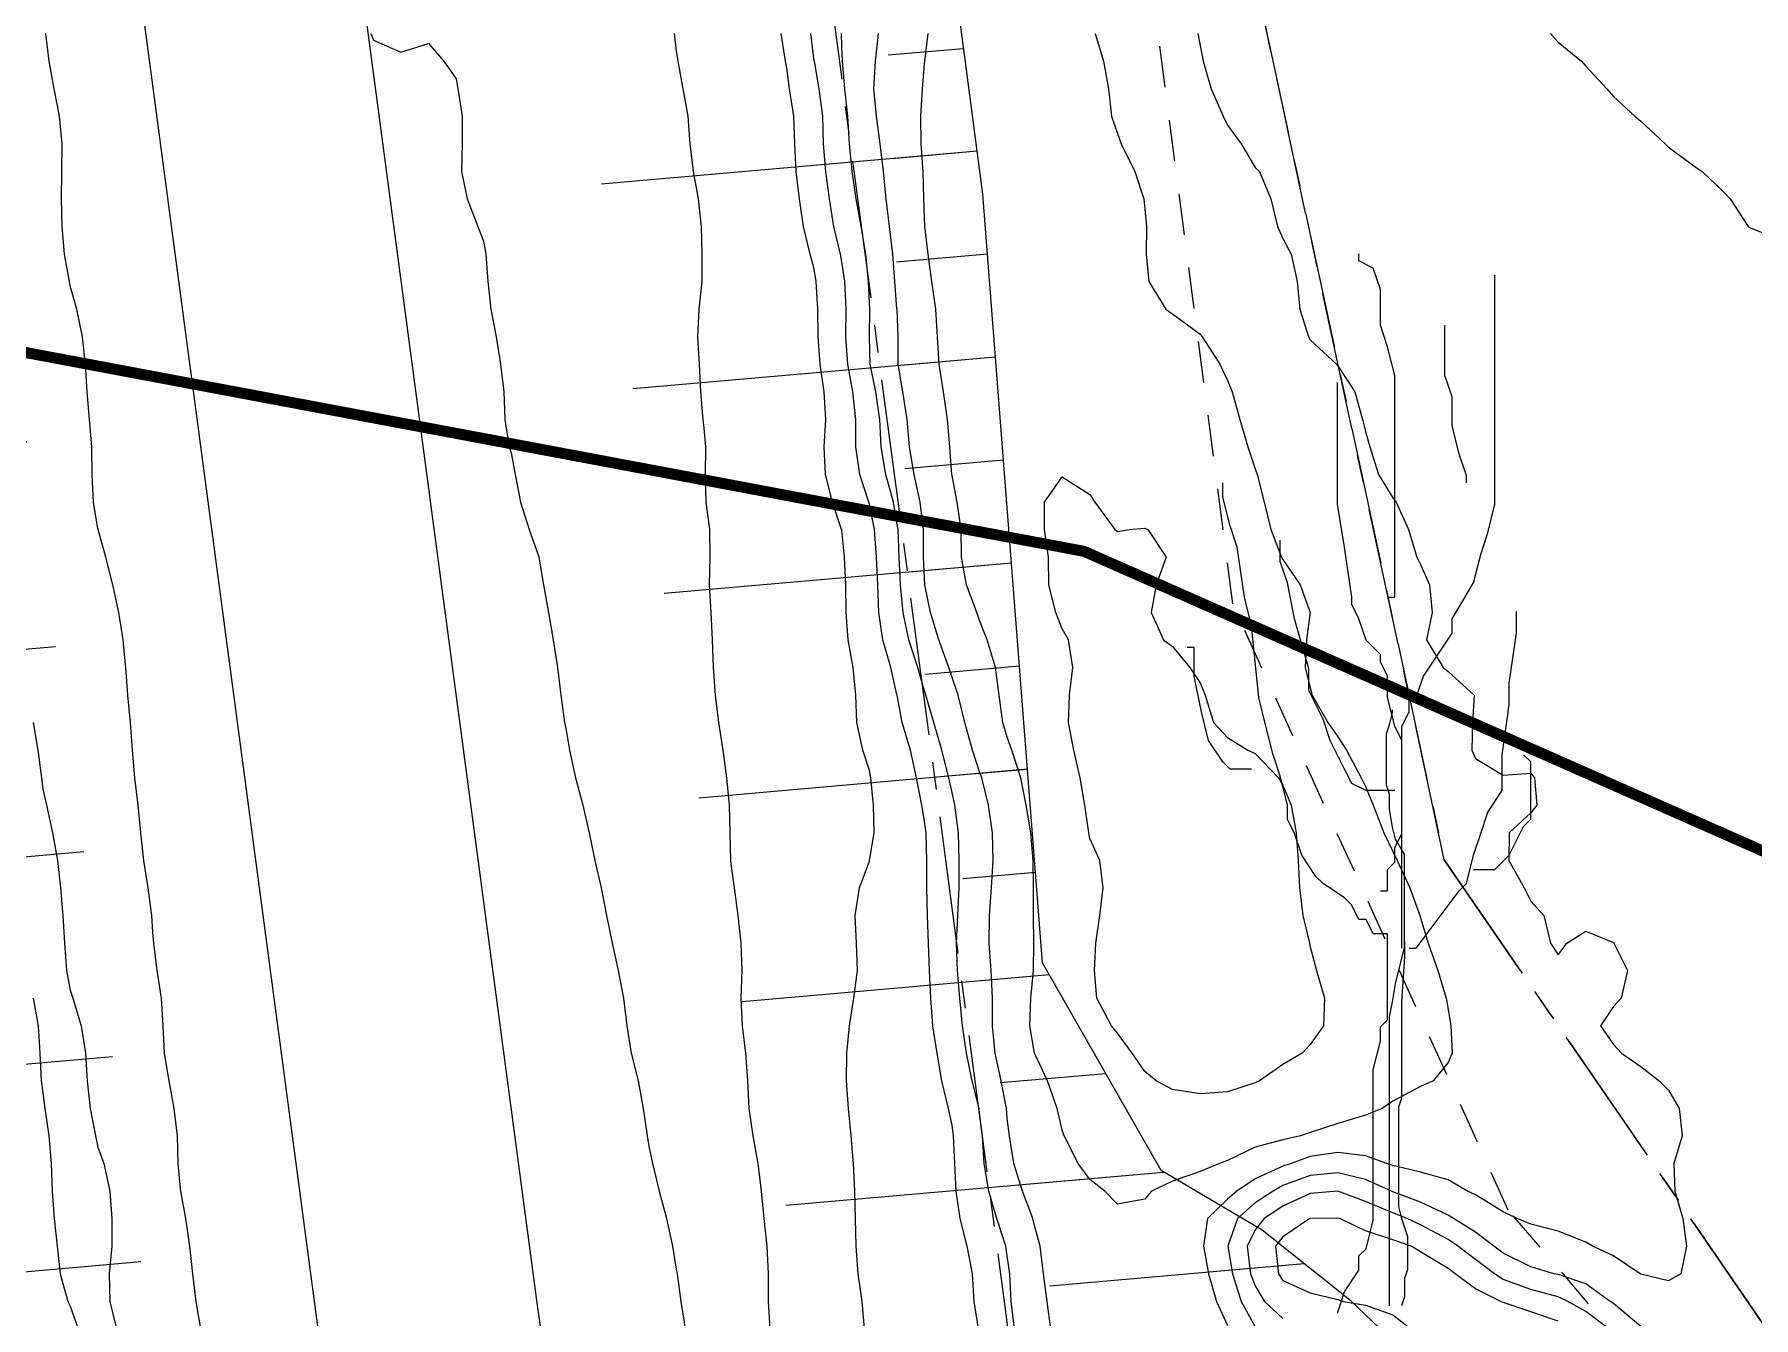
# Model space of a CAD drawing. Header units: centimetres. Extents: x 0 to 642158, y -847 to 649707.
# Drawn here: x 617123.1 to 617154.29, y 621100.95 to 621124.24 of the extents above; entities that cross this region are included whole.
import ezdxf

# ---------------------------------------------------------------- set-up
doc = ezdxf.new("R2010")
doc.units = ezdxf.units.CM
doc.header["$MEASUREMENT"] = 0
doc.linetypes.add('CENTERX2', pattern=[4, 2.5, -0.5, 0.5, -0.5])
doc.linetypes.add('JIS_02_0.7', pattern=[1.35, 0.75, -0.6])
for name, color, linetype, lineweight in [('MEV_environnement_V', 7, 'Continuous', 20), ('MEV_layout inondation', 5, 'Continuous', 15), ('MEV_schema paysager_V', 7, 'Continuous', 20), ('MEV_vegetal_V', 7, 'Continuous', 25), ('WAL_parcellaire agricole', 7, 'JIS_02_0.7', 25), ('WAL_topographie 0.5', 253, 'Continuous', 20)]:
    doc.layers.add(name, color=color, linetype=linetype, lineweight=lineweight)
doc.layers.add('MEV_schema paysager_Ha', color=7, linetype='Continuous', lineweight=25, transparency=0.13)
doc.layers.add('SPW_parcellaire cadastral', color=7, linetype='CENTERX2', lineweight=25, true_color=0xff0542)
doc.linetypes.add('TRACKS', pattern='A,0.15,[130,ltypeshp.shx,S=0.25,R=0,X=0,Y=0],0.15', length=0.3)
picture_1 = doc.add_image_def('image2.png', size_in_pixel=(6614, 11023))

# ---------------------------------------------------------------- blocks, each defined once
blk = doc.blocks.new('legende vegetal')
at = {"layer": 'MEV_vegetal_V'}
for points in [[(617147.555, 621113.83), (617147.685, 621113.83), (617147.685, 621117.856), (617147.555, 621118.376), (617147.426, 621118.766), (617147.426, 621119.415), (617147.296, 621119.804), (617147.036, 621119.934), (617147.036, 621120.064)], [(617147.426, 621108.505), (617147.555, 621108.505), (617147.555, 621108.894), (617147.685, 621109.024), (617147.685, 621109.284), (617147.815, 621109.544), (617147.815, 621111.492), (617147.945, 621111.752), (617147.945, 621112.011), (617148.075, 621112.011), (617148.205, 621112.401), (617148.725, 621113.18), (617148.725, 621113.441), (617149.115, 621114.09), (617149.245, 621114.609), (617149.374, 621114.999), (617149.504, 621115.518), (617149.504, 621119.675)], [(617148.984, 621115.908), (617148.984, 621116.038), (617148.855, 621116.428), (617148.725, 621116.947), (617148.725, 621117.467), (617148.595, 621117.856), (617148.595, 621118.766)], [(617147.815, 621107.466), (617147.815, 621111.232), (617147.685, 621111.492), (617147.555, 621112.011), (617147.555, 621112.401), (617147.426, 621112.661), (617147.426, 621112.791), (617147.165, 621113.051), (617147.036, 621113.441), (617146.906, 621113.7), (617146.906, 621113.83), (617146.776, 621114.739), (617146.646, 621115.518), (617146.646, 621117.727)], [(617146.646, 621100.842), (617146.776, 621101.231), (617147.036, 621101.621), (617147.036, 621101.881), (617147.165, 621102.011), (617147.296, 621102.53), (617147.296, 621105.258), (617147.426, 621105.777), (617147.426, 621106.037), (617147.555, 621106.167), (617147.555, 621107.725), (617147.296, 621107.725), (617147.165, 621107.985), (617147.036, 621107.985), (617146.906, 621108.245), (617146.776, 621108.375), (617146.386, 621108.635), (617146.256, 621108.765), (617145.996, 621109.154), (617145.866, 621109.544), (617145.736, 621109.804), (617145.736, 621110.063), (617145.607, 621110.583), (617145.477, 621110.973), (617145.346, 621111.492), (617145.217, 621112.011), (617145.087, 621113.31), (617144.957, 621113.83), (617144.827, 621114.739), (617144.697, 621115.129), (617144.567, 621115.648), (617144.567, 621115.908)], [(617147.685, 621110.323), (617147.165, 621110.323), (617146.906, 621110.453), (617146.776, 621110.713), (617146.516, 621111.232), (617146.386, 621111.622), (617146.126, 621112.142), (617146.126, 621112.531), (617145.866, 621113.441), (617145.736, 621114.09), (617145.607, 621114.479), (617145.607, 621114.869)], [(617147.945, 621107.466), (617148.075, 621107.466), (617148.855, 621108.505), (617148.984, 621108.635), (617149.115, 621109.154), (617149.245, 621109.544), (617149.374, 621109.934), (617149.634, 621110.323), (617149.634, 621110.973), (617149.764, 621111.882), (617149.764, 621112.272), (617149.894, 621113.18), (617149.894, 621113.57)], [(617145.087, 621110.713), (617144.697, 621110.713), (617144.567, 621110.843), (617144.307, 621111.232), (617144.177, 621111.752), (617144.047, 621112.401), (617144.047, 621112.921), (617143.917, 621112.921)], [(617147.589, 621100.977), (617147.589, 621106.218), (617147.644, 621106.492), (617147.699, 621106.819), (617147.863, 621107.474), (617147.863, 621109.167), (617147.699, 621109.44), (617147.644, 621109.658), (617147.589, 621109.986), (617147.589, 621110.259), (617147.534, 621110.422), (617147.534, 621111.35), (617147.589, 621111.515), (617147.644, 621111.733), (617147.644, 621111.787)], [(617149.115, 621108.894), (617149.504, 621108.894), (617149.634, 621109.024), (617149.764, 621109.154), (617150.024, 621109.674), (617150.154, 621109.804), (617150.154, 621110.843), (617150.024, 621110.973)], [(617147.863, 621107.583), (617147.863, 621107.31), (617147.808, 621106.492), (617147.808, 621104.744), (617147.753, 621104.581), (617147.753, 621102.779), (617147.808, 621102.56), (617147.863, 621102.397), (617147.917, 621102.233), (617147.917, 621101.632), (617147.863, 621101.469), (617147.863, 621101.141), (617147.808, 621100.977)]]:
    blk.add_lwpolyline(points, dxfattribs=at)

msp = doc.modelspace()

# ---------------------------------------------------------------- hatches: boundary and pattern name
at = {"layer": 'MEV_schema paysager_Ha', "transparency": 33554687}
h = msp.add_hatch(dxfattribs=at)
h.set_pattern_fill('ANSI31', color=60, scale=30, angle=320)
h.paths.add_polyline_path([(617169.617, 620973.194), (617165.143, 620997.552), (617163.049, 621011.729), (617162.573, 621023.432), (617161.336, 621028.189), (617160.67, 621031.995), (617159.432, 621036.467), (617156.475, 621053.969), (617156.906, 621060.001), (617157.984, 621066.14), (617158.414, 621069.802), (617158.199, 621075.295), (617157.014, 621080.142), (617155.505, 621084.988), (617154.751, 621088.973), (617151.842, 621094.789), (617149.148, 621099.205), (617146.994, 621101.252), (617145.377, 621102.544), (617143.546, 621103.621), (617141.391, 621107.391), (617140.307, 621121.334), (617138.581, 621134.515), (617137.596, 621148.681), (617137.947, 621158.301), (617138.342, 621166.601), (617137.255, 621176.482), (617136.069, 621187.153), (617134.618, 621206.801), (617133.841, 621215.056), (617132.235, 621238.569), (617131.105, 621276.162), (617130.662, 621320.72), (617129.383, 621365.826), (617128.171, 621391.821), (617126.408, 621441.701), (617124.527, 621449.888), (617124.527, 621453.399), (617124.884, 621455.482), (617126.075, 621456.85), (617127.265, 621458.873), (617127.265, 621461.254), (617125.649, 621473.672), (617125.524, 621482.896), (617125.025, 621497.979), (617124.776, 621519.544), (617124.92, 621540.094), (617125.983, 621565.584), (617126.337, 621580.453), (617126.163, 621598.374), (617127.186, 621608.874), (617130.532, 621615.192), (617131.834, 621617.887), (617134.298, 621627.22), (617135.042, 621631.96), (617135.135, 621640.047), (617136.158, 621649.713), (617136.911, 621670.5), (617129.26, 621649.205), (617124.61, 621628.36), (617120.259, 621606.016), (617117.259, 621583.371), (617115.237, 621541.083), (617114.562, 621520.401), (617115.536, 621487.717), (617112.094, 621474.528), (617111.291, 621462.83), (617115.078, 621434.173), (617114.685, 621412.686), (617116.517, 621383.817), (617118.213, 621359.713), (617121.633, 621297.519), (617122.293, 621280.379), (617124.809, 621252.783), (617126.661, 621222.595), (617125.403, 621211.007), (617126.795, 621190.875), (617128.52, 621169.158), (617130.485, 621161.793), (617131.444, 621155.186), (617130.649, 621150.827), (617132.125, 621142.753), (617132.79, 621125.456), (617134.954, 621111.319), (617137.702, 621098.468), (617139.749, 621087.381), (617141.795, 621083.246), (617143.417, 621082.42), (617144.557, 621081.575), (617145.493, 621080.194), (617145.463, 621077.083), (617144.023, 621074.463), (617144.278, 621071.03), (617145.295, 621066.579), (617147.455, 621053.531), (617147.76, 621048.137), (617148.575, 621044.067), (617151.222, 621037.452), (617151.12, 621031.956), (617151.633, 621023.148), (617154.427, 621011.658), (617158.897, 620988.919), (617162.537, 620970.568), (617168.729, 620939.186), (617182.921, 620879.156), (617188.263, 620855.446), (617193.71, 620854.003), (617187.498, 620892.108), (617176.811, 620939.879)])
h = msp.add_hatch(dxfattribs=at)
h.set_pattern_fill('ANSI31', color=60, scale=15, angle=320)
h.paths.add_polyline_path([(617169.617, 620973.194), (617165.143, 620997.552), (617163.049, 621011.729), (617162.573, 621023.432), (617161.336, 621028.189), (617160.67, 621031.995), (617159.432, 621036.467), (617156.475, 621053.969), (617156.906, 621060.001), (617157.984, 621066.14), (617158.414, 621069.802), (617158.199, 621075.295), (617157.014, 621080.142), (617155.505, 621084.988), (617154.751, 621088.973), (617151.842, 621094.789), (617149.148, 621099.205), (617146.994, 621101.252), (617145.377, 621102.544), (617143.546, 621103.621), (617141.391, 621107.391), (617140.307, 621121.334), (617138.581, 621134.515), (617137.596, 621148.681), (617137.947, 621158.301), (617138.342, 621166.601), (617137.255, 621176.482), (617136.069, 621187.153), (617134.618, 621206.801), (617133.841, 621215.056), (617132.235, 621238.569), (617131.105, 621276.162), (617130.662, 621320.72), (617129.383, 621365.826), (617128.171, 621391.821), (617126.408, 621441.701), (617124.527, 621449.888), (617124.527, 621453.399), (617124.884, 621455.482), (617126.075, 621456.85), (617127.265, 621458.873), (617127.265, 621461.254), (617125.649, 621473.672), (617125.524, 621482.896), (617125.025, 621497.979), (617124.776, 621519.544), (617124.92, 621540.094), (617125.983, 621565.584), (617126.337, 621580.453), (617126.163, 621598.374), (617127.186, 621608.874), (617130.532, 621615.192), (617131.834, 621617.887), (617134.298, 621627.22), (617135.042, 621631.96), (617135.135, 621640.047), (617136.158, 621649.713), (617136.911, 621670.5), (617132.957, 621648.368), (617129.989, 621627.895), (617123.162, 621605.493), (617122.123, 621583.834), (617121.418, 621540.656), (617120.578, 621519.454), (617120.8, 621487.646), (617120.576, 621474.663), (617119.681, 621463.134), (617121.439, 621434.424), (617121.208, 621413.2), (617123.756, 621383.971), (617124.633, 621359.105), (617126.907, 621297.599), (617127.217, 621280.099), (617128.476, 621252.652), (617130.286, 621222.294), (617130.788, 621212.114), (617133.595, 621189.8), (617133.864, 621168.997), (617134.545, 621163.04), (617136.407, 621155.367), (617136.033, 621153.22), (617137.061, 621150.231), (617136.705, 621143.134), (617138.509, 621125.82), (617138.985, 621114.157), (617141.16, 621102.299), (617147.01, 621090.064), (617151.616, 621087.22), (617153.107, 621084.646), (617154.311, 621082.965), (617155.38, 621081.272), (617156.272, 621077.352), (617156.539, 621073.164), (617152.956, 621057.576), (617153.92, 621035.982), (617159.694, 621019.068), (617160.419, 620997.657), (617177.679, 620920.157), (617193.56, 620854.923), (617187.498, 620892.108)])
h = msp.add_hatch(dxfattribs=at)
h.set_pattern_fill('ANSI31', color=60, scale=30, angle=320)
h.paths.add_polyline_path([(617170.419, 620834.567), (617172.651, 620836.166), (617173.767, 620838.36), (617176.52, 620837.394), (617174.806, 620846.341), (617170.861, 620863.855), (617160.166, 620908.624), (617154.776, 620933.562), (617146.673, 620971.647), (617141.556, 621000.514), (617137.768, 621021.34), (617128.09, 621079.063), (617126.156, 621093.864), (617119.316, 621143.104), (617111.792, 621208.391), (617108.156, 621251.964), (617106.162, 621276.436), (617103.961, 621303.676), (617102.134, 621336.288), (617100.135, 621389.845), (617096.516, 621463.981), (617093.32, 621529.296), (617090.317, 621582.148), (617088.875, 621608.789), (617089.552, 621610.434), (617091.584, 621610.24), (617079.838, 621624.63), (617079.15, 621614.869), (617077.224, 621610.745), (617075.161, 621604.283), (617075.024, 621597.272), (617074.199, 621592.185), (617074.199, 621587.785), (617073.373, 621584.761), (617071.723, 621576.1), (617070.554, 621571.223), (617069.004, 621567.237), (617065.792, 621560.483), (617065.459, 621555.39), (617064.352, 621548.747), (617063.248, 621545.861), (617063.538, 621539.763), (617064.894, 621531.341), (617066.831, 621523.888), (617067.993, 621518.758), (617069.311, 621511.094), (617070.285, 621505.466), (617073.425, 621497.132), (617077.756, 621487.932), (617080.679, 621477.434), (617081.545, 621462.498), (617082.024, 621453.112), (617079.891, 621448.421), (617077.757, 621439.358), (617074.131, 621434.987), (617070.825, 621431.469), (617069.438, 621426.671), (617071.018, 621420.988), (617073.27, 621414.516), (617077.07, 621409.311), (617077.914, 621402.699), (617079.322, 621395.946), (617077.774, 621388.912), (617077.028, 621379.272), (617077.18, 621366.49), (617077.637, 621354.926), (617081.138, 621345.34), (617084.667, 621339.141), (617088.419, 621332.55), (617091.943, 621324.141), (617093.489, 621313.549), (617093.991, 621301.308), (617095.095, 621293.181), (617098.226, 621286.522), (617098.599, 621269.214), (617098.32, 621260.56), (617100.919, 621240.097), (617102.163, 621224.304), (617102.661, 621213.61), (617104.31, 621203.418), (617105.03, 621196.058), (617108.853, 621175.666), (617110.452, 621164.481), (617113.761, 621137.233), (617115.569, 621117.477), (617117.489, 621112.22), (617116.988, 621109.132), (617114.316, 621105.794), (617111.985, 621102.229), (617112.056, 621101.1), (617120.765, 621101.771), (617121.63, 621095.928), (617112.376, 621095.304), (617112.524, 621092.145), (617113.883, 621089.004), (617118.105, 621088.839), (617120.775, 621088.744), (617122.967, 621085.98), (617123.825, 621080.262), (617124.207, 621073.973), (617125.553, 621066.79), (617126.9, 621057.169), (617128.055, 621049.377), (617129.783, 621041.532), (617130.994, 621026.347), (617134.207, 621004.931), (617136.145, 620988.525), (617136.031, 620979.069), (617142.374, 620949.543), (617145.918, 620930.208), (617153.153, 620899.212), (617158.672, 620872.657), (617161.08, 620858.212), (617163.85, 620847.016), (617167.101, 620840.155), (617169.922, 620834.909)])

# ---------------------------------------------------------------- linework, layer by layer
at = {"layer": 'MEV_environnement_V', "linetype": 'TRACKS', "ltscale": 3}
for points in [[(617196.551, 620794.87), (617191.316, 620813.109), (617184.085, 620840.014), (617176.176, 620871.986), (617168.771, 620903.798), (617163.542, 620928.084), (617159.498, 620945.611), (617151.09, 620986.135), (617141.663, 621040.679), (617136.609, 621072.516), (617132.233, 621101.133), (617126.671, 621142.93), (617123.473, 621166.323), (617119.773, 621200.126), (617115.901, 621242.044)], [(617192.692, 620793.816), (617187.462, 620812.038), (617180.212, 620839.014), (617172.287, 620871.053), (617164.867, 620902.923), (617159.638, 620927.214), (617155.59, 620944.754), (617147.16, 620985.388), (617137.717, 621040.025), (617132.657, 621071.9), (617128.273, 621100.567), (617122.707, 621142.396), (617119.503, 621165.835), (617115.794, 621199.724), (617111.915, 621241.714)]]:
    msp.add_lwpolyline(points, dxfattribs=at)
at = {"layer": 'MEV_layout inondation', "const_width": 0.2}
msp.add_lwpolyline([(617284.343, 621088.996), (617234.522, 621104.967), (617174.916, 621100.392), (617142.145, 621114.857), (617099.357, 621122.893), (617044.82, 621117.795), (617023.623, 621109.699), (616923.471, 621086.246), (616900.942, 621085.199), (616869.556, 621081.82)], dxfattribs=at)
at = {"layer": 'MEV_schema paysager_V', "color": 7, "true_color": 0xffffff}
msp.add_lwpolyline([(617169.617, 620973.194), (617165.143, 620997.552), (617163.049, 621011.729), (617162.573, 621023.432), (617161.336, 621028.189), (617160.67, 621031.995), (617159.432, 621036.467), (617156.475, 621053.969), (617156.906, 621060.001), (617157.984, 621066.14), (617158.414, 621069.802), (617158.199, 621075.295), (617157.014, 621080.142), (617155.505, 621084.988), (617154.751, 621088.973), (617151.842, 621094.789), (617149.148, 621099.205), (617146.994, 621101.252), (617145.377, 621102.544), (617143.546, 621103.621), (617141.391, 621107.391), (617140.307, 621121.334), (617138.581, 621134.515)], dxfattribs=at)
at = {"layer": 'SPW_parcellaire cadastral'}
for points in [[(617241.275, 621070.317), (617169.567, 621047.434), (617166.894, 621049.214), (617162.686, 621066.403), (617160.38, 621076.829), (617156.839, 621097.39), (617148.682, 621109.262), (617140.291, 621148.374), (617133.725, 621215.689), (617201.035, 621235.28), (617206.182, 621236.778), (617209.847, 621217.085), (617219.866, 621163.255), (617220.777, 621158.785), (617223.168, 621146.016), (617230.543, 621107.747), (617231.474, 621096.827), (617231.832, 621092.068), (617237.43, 621089.618), (617241.275, 621070.317)], [(617167.025, 621022.532), (617157.998, 621018.267), (617152.584, 621041.787), (617140.914, 621099.632), (617134.675, 621146.597), (617140.291, 621148.374), (617148.682, 621109.262), (617156.839, 621097.39), (617160.38, 621076.829), (617162.686, 621066.403), (617166.894, 621049.214), (617169.567, 621047.434), (617170.605, 621047.194), (617175.726, 621044.879), (617177.873, 621042.565), (617179.433, 621040.006), (617180.083, 621036.101), (617176.672, 621027.88), (617167.025, 621022.532)]]:
    msp.add_lwpolyline(points, dxfattribs=at)
at = {"layer": 'WAL_parcellaire agricole'}
msp.add_lwpolyline([(617235.845, 621089.917), (617230.845, 621089.917), (617187.846, 621087.912), (617168.846, 621086.909), (617161.846, 621088.909), (617149.844, 621102.907), (617144.843, 621113.906), (617141.84, 621136.906), (617134.831, 621213.904), (617205.078, 621234.412), (617212.832, 621203.663), (617217.084, 621181.164), (617220.336, 621164.165), (617230.843, 621108.416), (617235.845, 621089.917)], dxfattribs=at)
at = {"layer": 'WAL_topographie 0.5'}
for points in [[(617126.116, 621100.75), (617126.034, 621101.25), (617125.972, 621101.75), (617125.916, 621102.25), (617125.847, 621102.75), (617125.753, 621103.25), (617125.75, 621103.296), (617125.706, 621103.75), (617125.697, 621104.25), (617125.636, 621104.75), (617125.545, 621105.25), (617125.457, 621105.75), (617125.434, 621106.25), (617125.406, 621106.75), (617125.325, 621107.25), (617125.265, 621107.75), (617125.25, 621107.95), (617125.227, 621108.25), (617125.162, 621108.75), (617125.087, 621109.25), (617125.032, 621109.75), (617124.982, 621110.25), (617124.923, 621110.75), (617124.878, 621111.25), (617124.843, 621111.75), (617124.794, 621112.25), (617124.755, 621112.75), (617124.75, 621112.8), (617124.711, 621113.25), (617124.628, 621113.75), (617124.524, 621114.25), (617124.393, 621114.75), (617124.254, 621115.25), (617124.25, 621115.27), (617124.172, 621115.75), (617124.146, 621116.25), (617124.138, 621116.75), (617124.1, 621117.25), (617124.056, 621117.75), (617124.024, 621118.25), (617123.97, 621118.75), (617123.866, 621119.25), (617123.75, 621119.676), (617123.735, 621119.75), (617123.646, 621120.25), (617123.602, 621120.75), (617123.593, 621121.25), (617123.598, 621121.75), (617123.602, 621122.25), (617123.554, 621122.75), (617123.454, 621123.25), (617123.367, 621123.75), (617123.305, 621124.25)], [(617129.202, 621124.25), (617129.25, 621124.129), (617129.75, 621123.911), (617130.25, 621124.068), (617130.53, 621123.75), (617130.75, 621123.427), (617130.781, 621123.25), (617130.859, 621122.75), (617130.858, 621122.25), (617130.85, 621121.75), (617130.95, 621121.25), (617131.147, 621120.75), (617131.25, 621120.482), (617131.292, 621120.25), (617131.329, 621119.75), (617131.382, 621119.25), (617131.475, 621118.75), (617131.559, 621118.25), (617131.617, 621117.75), (617131.637, 621117.25), (617131.713, 621116.75), (617131.75, 621116.641), (617131.82, 621116.25), (617131.921, 621115.75), (617132.075, 621115.25), (617132.25, 621114.759), (617132.252, 621114.75), (617132.339, 621114.25), (617132.428, 621113.75), (617132.514, 621113.25), (617132.591, 621112.75), (617132.653, 621112.25), (617132.72, 621111.75), (617132.75, 621111.613), (617132.806, 621111.25), (617132.917, 621110.75), (617133.053, 621110.25), (617133.163, 621109.75), (617133.25, 621109.339), (617133.268, 621109.25), (617133.38, 621108.75), (617133.477, 621108.25), (617133.58, 621107.75), (617133.691, 621107.25), (617133.75, 621106.934), (617133.787, 621106.75), (617133.847, 621106.25), (617133.93, 621105.75), (617134.055, 621105.25), (617134.146, 621104.75), (617134.217, 621104.25), (617134.25, 621104.064), (617134.314, 621103.75), (617134.433, 621103.25), (617134.571, 621102.75), (617134.68, 621102.25), (617134.75, 621101.795), (617134.761, 621101.75), (617134.831, 621101.25), (617134.908, 621100.75)], [(617136.45, 621100.75), (617136.419, 621101.25), (617136.421, 621101.75), (617136.392, 621102.25), (617136.338, 621102.75), (617136.291, 621103.25), (617136.25, 621103.607), (617136.231, 621103.75), (617136.139, 621104.25), (617136.071, 621104.75), (617136.043, 621105.25), (617136.01, 621105.75), (617135.947, 621106.25), (617135.922, 621106.75), (617135.943, 621107.25), (617135.922, 621107.75), (617135.871, 621108.25), (617135.802, 621108.75), (617135.75, 621109.136), (617135.735, 621109.25), (617135.722, 621109.75), (617135.711, 621110.25), (617135.663, 621110.75), (617135.595, 621111.25), (617135.516, 621111.75), (617135.459, 621112.25), (617135.424, 621112.75), (617135.403, 621113.25), (617135.376, 621113.75), (617135.348, 621114.25), (617135.358, 621114.75), (617135.352, 621115.25), (617135.291, 621115.75), (617135.278, 621116.25), (617135.283, 621116.75), (617135.25, 621117.094), (617135.234, 621117.25), (617135.193, 621117.75), (617135.165, 621118.25), (617135.138, 621118.75), (617135.164, 621119.25), (617135.213, 621119.75), (617135.217, 621120.25), (617135.203, 621120.75), (617135.151, 621121.25), (617135.059, 621121.75), (617135, 621122.25), (617134.961, 621122.75), (617134.869, 621123.25), (617134.777, 621123.75), (617134.75, 621123.934), (617134.713, 621124.25)], [(617138.161, 621100.75), (617138.117, 621101.25), (617138.048, 621101.75), (617138.008, 621102.25), (617137.995, 621102.75), (617137.983, 621103.25), (617137.963, 621103.75), (617137.92, 621104.25), (617137.87, 621104.75), (617137.834, 621105.25), (617137.842, 621105.75), (617137.888, 621106.25), (617137.965, 621106.75), (617138.033, 621107.25), (617138.016, 621107.75), (617137.993, 621108.25), (617138.068, 621108.75), (617138.25, 621109.233), (617138.254, 621109.25), (617138.335, 621109.75), (617138.324, 621110.25), (617138.274, 621110.75), (617138.25, 621110.879), (617138.132, 621111.25), (617138.025, 621111.75), (617138.004, 621112.25), (617137.953, 621112.75), (617137.864, 621113.25), (617137.829, 621113.75), (617137.824, 621114.25), (617137.799, 621114.75), (617137.75, 621115.234), (617137.746, 621115.25), (617137.579, 621115.75), (617137.456, 621116.25), (617137.43, 621116.75), (617137.459, 621117.25), (617137.428, 621117.75), (617137.355, 621118.25), (617137.321, 621118.75), (617137.314, 621119.25), (617137.286, 621119.75), (617137.25, 621119.975), (617137.177, 621120.25), (617137.053, 621120.75), (617136.98, 621121.25), (617136.922, 621121.75), (617136.897, 621122.25), (617136.876, 621122.75), (617136.799, 621123.25), (617136.75, 621123.626), (617136.725, 621123.75), (617136.65, 621124.25)], [(617140.232, 621100.75), (617140.152, 621101.25), (617140.118, 621101.75), (617140.023, 621102.25), (617139.896, 621102.75), (617139.824, 621103.25), (617139.798, 621103.75), (617139.774, 621104.25), (617139.75, 621104.446), (617139.683, 621104.75), (617139.564, 621105.25), (617139.478, 621105.75), (617139.404, 621106.25), (617139.362, 621106.75), (617139.342, 621107.25), (617139.32, 621107.75), (617139.307, 621108.25), (617139.295, 621108.75), (617139.29, 621109.25), (617139.279, 621109.75), (617139.25, 621109.958), (617139.202, 621110.25), (617139.105, 621110.75), (617138.993, 621111.25), (617138.845, 621111.75), (617138.753, 621112.25), (617138.75, 621112.262), (617138.642, 621112.75), (617138.494, 621113.25), (617138.421, 621113.75), (617138.401, 621114.25), (617138.379, 621114.75), (617138.343, 621115.25), (617138.25, 621115.713), (617138.24, 621115.75), (617138.074, 621116.25), (617138.004, 621116.75), (617138.003, 621117.25), (617137.947, 621117.75), (617137.857, 621118.25), (617137.823, 621118.75), (617137.826, 621119.25), (617137.805, 621119.75), (617137.75, 621120.109), (617137.724, 621120.25), (617137.607, 621120.75), (617137.525, 621121.25), (617137.457, 621121.75), (617137.419, 621122.25), (617137.404, 621122.75), (617137.339, 621123.25), (617137.251, 621123.75), (617137.25, 621123.755), (617137.186, 621124.25)], [(617140.886, 621100.75), (617140.824, 621101.25), (617140.796, 621101.75), (617140.75, 621102.078), (617140.724, 621102.25), (617140.565, 621102.75), (617140.415, 621103.25), (617140.335, 621103.75), (617140.3, 621104.25), (617140.25, 621104.666), (617140.239, 621104.75), (617140.117, 621105.25), (617140.01, 621105.75), (617139.941, 621106.25), (617139.892, 621106.75), (617139.851, 621107.25), (617139.833, 621107.75), (617139.857, 621108.25), (617139.879, 621108.75), (617139.882, 621109.25), (617139.869, 621109.75), (617139.803, 621110.25), (617139.75, 621110.479), (617139.69, 621110.75), (617139.566, 621111.25), (617139.422, 621111.75), (617139.274, 621112.25), (617139.25, 621112.318), (617139.127, 621112.75), (617138.965, 621113.25), (617138.861, 621113.75), (617138.815, 621114.25), (617138.789, 621114.75), (617138.771, 621115.25), (617138.75, 621115.375), (617138.688, 621115.75), (617138.549, 621116.25), (617138.461, 621116.75), (617138.438, 621117.25), (617138.364, 621117.75), (617138.266, 621118.25), (617138.251, 621118.75), (617138.255, 621119.25), (617138.25, 621119.358), (617138.234, 621119.75), (617138.186, 621120.25), (617138.099, 621120.75), (617138.012, 621121.25), (617137.94, 621121.75), (617137.891, 621122.25), (617137.857, 621122.75), (617137.804, 621123.25), (617137.76, 621123.75), (617137.75, 621124.009), (617137.741, 621124.25)], [(617141.545, 621100.75), (617141.476, 621101.25), (617141.41, 621101.75), (617141.346, 621102.25), (617141.25, 621102.599), (617141.216, 621102.75), (617141.03, 621103.25), (617140.869, 621103.75), (617140.791, 621104.25), (617140.75, 621104.569), (617140.735, 621104.75), (617140.643, 621105.25), (617140.531, 621105.75), (617140.482, 621106.25), (617140.483, 621106.75), (617140.462, 621107.25), (617140.425, 621107.75), (617140.432, 621108.25), (617140.464, 621108.75), (617140.496, 621109.25), (617140.485, 621109.75), (617140.413, 621110.25), (617140.29, 621110.75), (617140.25, 621110.854), (617140.121, 621111.25), (617139.98, 621111.75), (617139.861, 621112.25), (617139.75, 621112.565), (617139.691, 621112.75), (617139.508, 621113.25), (617139.357, 621113.75), (617139.258, 621114.25), (617139.25, 621114.372), (617139.234, 621114.75), (617139.234, 621115.25), (617139.171, 621115.75), (617139.06, 621116.25), (617138.978, 621116.75), (617138.935, 621117.25), (617138.855, 621117.75), (617138.775, 621118.25), (617138.775, 621118.75), (617138.751, 621119.25), (617138.75, 621119.257), (617138.711, 621119.75), (617138.673, 621120.25), (617138.615, 621120.75), (617138.556, 621121.25), (617138.503, 621121.75), (617138.448, 621122.25), (617138.381, 621122.75), (617138.33, 621123.25), (617138.361, 621123.75), (617138.416, 621124.25)], [(617143.367, 621103.25), (617143.25, 621103.101), (617142.75, 621103.01), (617142.52, 621103.25), (617142.25, 621103.463), (617142.041, 621103.75), (617141.786, 621104.25), (617141.75, 621104.356), (617141.659, 621104.75), (617141.484, 621105.25), (617141.25, 621105.743), (617141.248, 621105.75), (617141.159, 621106.25), (617141.182, 621106.75), (617141.226, 621107.25), (617141.231, 621107.75), (617141.229, 621108.25), (617141.226, 621108.75), (617141.221, 621109.25), (617141.178, 621109.75), (617141.095, 621110.25), (617141, 621110.75), (617140.832, 621111.25), (617140.75, 621111.484), (617140.669, 621111.75), (617140.605, 621112.25), (617140.536, 621112.75), (617140.389, 621113.25), (617140.25, 621113.601), (617140.197, 621113.75), (617140.011, 621114.25), (617139.923, 621114.75), (617139.913, 621115.25), (617139.844, 621115.75), (617139.75, 621116.225), (617139.746, 621116.25), (617139.708, 621116.75), (617139.668, 621117.25), (617139.595, 621117.75), (617139.515, 621118.25), (617139.488, 621118.75), (617139.456, 621119.25), (617139.383, 621119.75), (617139.317, 621120.25), (617139.259, 621120.75), (617139.25, 621120.917), (617139.239, 621121.25), (617139.223, 621121.75), (617139.188, 621122.25), (617139.182, 621122.75), (617139.216, 621123.25), (617139.25, 621123.694), (617139.258, 621123.75), (617139.314, 621124.25)], [(617142.347, 621124.25), (617142.5, 621123.75), (617142.586, 621123.25), (617142.644, 621122.75), (617142.75, 621122.437), (617142.817, 621122.25), (617143.065, 621121.75), (617143.232, 621121.25), (617143.25, 621121.066), (617143.28, 621120.75), (617143.274, 621120.25), (617143.319, 621119.75), (617143.628, 621119.25), (617143.75, 621119.163), (617144.25, 621118.798), (617144.287, 621118.75), (617144.61, 621118.25), (617144.75, 621117.955), (617144.83, 621117.75), (617144.969, 621117.25), (617145.115, 621116.75), (617145.25, 621116.352), (617145.289, 621116.25), (617145.416, 621115.75), (617145.532, 621115.25), (617145.725, 621114.75), (617145.75, 621114.708), (617146.067, 621114.25), (617146.247, 621113.75), (617146.182, 621113.25), (617146.155, 621112.75), (617146.25, 621112.381), (617146.286, 621112.25), (617146.571, 621111.75), (617146.75, 621111.49), (617146.91, 621111.25), (617147.176, 621110.75), (617147.25, 621110.589), (617147.389, 621110.25), (617147.585, 621109.75), (617147.75, 621109.412), (617147.829, 621109.25), (617148.058, 621108.75), (617148.237, 621108.25), (617148.25, 621108.207), (617148.392, 621107.75), (617148.566, 621107.25), (617148.717, 621106.75), (617148.75, 621106.547), (617148.802, 621106.25), (617148.825, 621105.75), (617148.75, 621105.583), (617148.479, 621105.25), (617148.25, 621105.147), (617147.75, 621104.883), (617147.557, 621104.75), (617147.25, 621104.625), (617146.75, 621104.476), (617146.25, 621104.315), (617146.07, 621104.25), (617145.75, 621104.182), (617145.25, 621104.046), (617144.75, 621103.808), (617144.604, 621103.75), (617144.25, 621103.604), (617143.75, 621103.433), (617143.367, 621103.25)], [(617144.21, 621124.25), (617144.25, 621124.036), (617144.304, 621123.75), (617144.45, 621123.25), (617144.672, 621122.75), (617144.75, 621122.587), (617144.998, 621122.25), (617145.25, 621121.82), (617145.327, 621121.75), (617145.537, 621121.25), (617145.654, 621120.75), (617145.75, 621120.53), (617145.901, 621120.25), (617146.014, 621119.75), (617146.061, 621119.25), (617146.215, 621118.75), (617146.25, 621118.694), (617146.727, 621118.25), (617146.75, 621118.224), (617147.059, 621117.75), (617147.2, 621117.25), (617147.25, 621117.03), (617147.328, 621116.75), (617147.487, 621116.25), (617147.75, 621115.825), (617147.808, 621115.75), (617148.032, 621115.25), (617148.183, 621114.75), (617148.25, 621114.616), (617148.413, 621114.25), (617148.459, 621113.75), (617148.361, 621113.25), (617148.661, 621112.75), (617148.75, 621112.675), (617149.225, 621112.25), (617149.194, 621111.75), (617149.182, 621111.25), (617149.25, 621111.099), (617149.75, 621110.798), (617150.25, 621110.835), (617150.319, 621110.75), (617150.361, 621110.25), (617150.25, 621110.112), (617149.861, 621109.75), (617149.852, 621109.25), (617150.13, 621108.75), (617150.25, 621108.511), (617150.49, 621108.25), (617150.607, 621107.75), (617150.75, 621107.536), (617150.908, 621107.75), (617151.25, 621107.967), (617151.75, 621107.761), (617151.757, 621107.75), (617152.004, 621107.25), (617151.893, 621106.75), (617151.75, 621106.599), (617151.515, 621106.25), (617151.75, 621105.912), (617151.899, 621105.75), (617152.25, 621105.509), (617152.583, 621105.25), (617152.75, 621105.083), (617152.947, 621104.75), (617153, 621104.25), (617152.848, 621103.75), (617152.863, 621103.25), (617153.011, 621102.75), (617153.076, 621102.25), (617152.972, 621101.75), (617152.75, 621101.623), (617152.25, 621101.742), (617152.238, 621101.75), (617151.75, 621102.073), (617151.371, 621102.25), (617151.25, 621102.322), (617150.75, 621102.525), (617150.25, 621102.647), (617150.003, 621102.75), (617149.75, 621102.875), (617149.25, 621103.185), (617149.102, 621103.25), (617148.75, 621103.455), (617148.25, 621103.593), (617147.75, 621103.715), (617147.638, 621103.75), (617147.25, 621103.888), (617146.75, 621103.948), (617146.25, 621103.877), (617145.904, 621103.75), (617145.75, 621103.701), (617145.25, 621103.474), (617144.92, 621103.25), (617144.75, 621103.106), (617144.383, 621102.75), (617144.312, 621102.25), (617144.403, 621101.75), (617144.546, 621101.25), (617144.75, 621100.812)], [(617150.61, 621124.25), (617150.75, 621124.092), (617151.169, 621123.75), (617151.25, 621123.661), (617151.633, 621123.25), (617151.75, 621123.11), (617152.141, 621122.75), (617152.25, 621122.661), (617152.692, 621122.25), (617152.75, 621122.192), (617153.25, 621121.819), (617153.361, 621121.75), (617153.75, 621121.382), (617153.869, 621121.25), (617154.197, 621120.75), (617154.25, 621120.721), (617154.75, 621120.518)], [(617145.329, 621105.25), (617145.25, 621105.216), (617144.75, 621105.053), (617144.25, 621105.012), (617143.75, 621105.095), (617143.456, 621105.25), (617143.25, 621105.417), (617143.017, 621105.75), (617142.75, 621106.116), (617142.641, 621106.25), (617142.38, 621106.75), (617142.337, 621107.25), (617142.357, 621107.75), (617142.43, 621108.25), (617142.493, 621108.75), (617142.429, 621109.25), (617142.25, 621109.648), (617142.23, 621109.75), (617142.158, 621110.25), (617142.077, 621110.75), (617141.962, 621111.25), (617141.865, 621111.75), (617141.879, 621112.25), (617141.941, 621112.75), (617141.86, 621113.25), (617141.75, 621113.45), (617141.636, 621113.75), (617141.504, 621114.25), (617141.5, 621114.75), (617141.429, 621115.25), (617141.427, 621115.75), (617141.75, 621116.206), (617142.25, 621115.889), (617142.341, 621115.75), (617142.704, 621115.25), (617142.75, 621115.214), (617142.964, 621115.25), (617143.25, 621115.279), (617143.301, 621115.25), (617143.633, 621114.75), (617143.453, 621114.25), (617143.361, 621113.75), (617143.586, 621113.25), (617143.75, 621113.129), (617144.066, 621112.75), (617144.25, 621112.472), (617144.342, 621112.25), (617144.496, 621111.75), (617144.75, 621111.478), (617145.116, 621111.25), (617145.25, 621111.187), (617145.673, 621110.75), (617145.75, 621110.615), (617145.902, 621110.25), (617145.997, 621109.75), (617146.03, 621109.25), (617146.052, 621108.75), (617146.118, 621108.25), (617146.234, 621107.75), (617146.25, 621107.683), (617146.361, 621107.25), (617146.507, 621106.75), (617146.49, 621106.25), (617146.25, 621105.912), (617146.101, 621105.75), (617145.75, 621105.545), (617145.329, 621105.25)], [(617123.077, 621111.75), (617123.158, 621111.25), (617123.225, 621110.75), (617123.25, 621110.542), (617123.315, 621110.25), (617123.426, 621109.75), (617123.516, 621109.25), (617123.569, 621108.75), (617123.616, 621108.25), (617123.643, 621107.75), (617123.679, 621107.25), (617123.75, 621106.897), (617123.793, 621106.75), (617123.948, 621106.25), (617124.025, 621105.75), (617124.057, 621105.25), (617124.113, 621104.75), (617124.205, 621104.25), (617124.25, 621104.045), (617124.36, 621103.75), (617124.466, 621103.25), (617124.506, 621102.75), (617124.506, 621102.25), (617124.452, 621101.75), (617124.469, 621101.25), (617124.587, 621100.75)], [(617123.074, 621106.75), (617123.164, 621106.25), (617123.195, 621105.75), (617123.223, 621105.25), (617123.25, 621105.035), (617123.285, 621104.75), (617123.36, 621104.25), (617123.403, 621103.75), (617123.423, 621103.25), (617123.459, 621102.75), (617123.51, 621102.25), (617123.568, 621101.75), (617123.706, 621101.25), (617123.75, 621101.16), (617123.891, 621100.75)], [(617152.25, 621100.791), (617151.75, 621101.21), (617151.694, 621101.25), (617151.25, 621101.565), (617150.75, 621101.734), (617150.672, 621101.75), (617150.25, 621101.877), (617149.75, 621102.124), (617149.58, 621102.25), (617149.25, 621102.503), (617148.85, 621102.75), (617148.75, 621102.814), (617148.25, 621103.049), (617147.75, 621103.237), (617147.722, 621103.25), (617147.25, 621103.463), (617146.75, 621103.579), (617146.25, 621103.535), (617145.75, 621103.349), (617145.578, 621103.25), (617145.25, 621103.037), (617144.931, 621102.75), (617144.756, 621102.25), (617144.838, 621101.75), (617144.996, 621101.25), (617145.25, 621100.79)], [(617151.669, 621100.75), (617151.25, 621101.065), (617150.921, 621101.25), (617150.75, 621101.333), (617150.25, 621101.467), (617149.75, 621101.647), (617149.592, 621101.75), (617149.25, 621102.007), (617148.929, 621102.25), (617148.75, 621102.372), (617148.25, 621102.637), (617148.011, 621102.75), (617147.75, 621102.857), (617147.25, 621103.061), (617146.75, 621103.249), (617146.25, 621103.207), (617145.75, 621102.977), (617145.411, 621102.75), (617145.25, 621102.545), (617145.106, 621102.25), (617145.168, 621101.75), (617145.25, 621101.529), (617145.422, 621101.25), (617145.75, 621100.937)], [(617150.75, 621100.89), (617150.25, 621101.062), (617149.75, 621101.228), (617149.705, 621101.25), (617149.25, 621101.475), (617148.882, 621101.75), (617148.75, 621101.844), (617148.25, 621102.149), (617148.078, 621102.25), (617147.75, 621102.367), (617147.25, 621102.532), (617146.788, 621102.75), (617146.75, 621102.761), (617146.25, 621102.753), (617146.241, 621102.75), (617145.75, 621102.423), (617145.618, 621102.25), (617145.675, 621101.75), (617145.75, 621101.626), (617146.25, 621101.405), (617146.75, 621101.284), (617146.845, 621101.25), (617147.25, 621101.182), (617147.75, 621101.003), (617148.076, 621100.75)]]:
    msp.add_lwpolyline(points, dxfattribs=at)

# ---------------------------------------------------------------- block references
at = {"layer": 'MEV_vegetal_V'}
msp.add_blockref('legende vegetal', (0.098, 0.193), dxfattribs=at)

# ---------------------------------------------------------------- pictures from other files: only their frames are drawn
image = msp.add_image(picture_1, insert=(616830.845, 620745.783), size_in_units=(429.466, 715.756), dxfattribs=dict(brightness=75))
image.dxf.flags = 7

doc.saveas('drawing.dxf')
